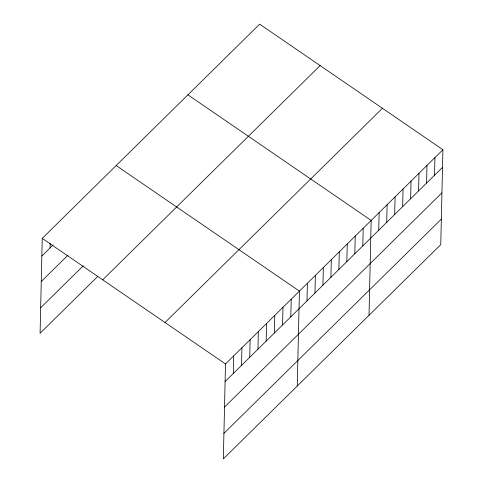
<?xml version="1.0" encoding="UTF-8"?>
<svg xmlns="http://www.w3.org/2000/svg" width="483" height="483" viewBox="0 0 483 483"><rect width="100%" height="100%" fill="white"/><g stroke="black" fill="none" stroke-linecap="round" stroke-linejoin="round"><path stroke-width="0.72" d="M442.917 149.724L225.495 363.953L223.345 458.85L440.762 244.621L442.917 149.724L259.655 24.15L42.238 238.379L40.083 333.276L97.578 276.626M50.051 247.918L50.154 243.51M233.313 373.486L233.712 355.856M241.524 365.396L241.923 347.766M249.735 357.299L250.14 339.67M257.952 349.209L258.351 331.58M266.163 341.113L266.568 323.483M274.38 333.022L274.779 315.393M282.591 324.926L282.99 307.297M290.808 316.836L291.207 299.206M297.268 386.014L299.418 291.11L116.162 165.542M306.989 300.885L307.393 283.255M314.964 293.03L315.363 275.401M322.934 285.175L323.338 267.546M330.909 277.32L331.308 259.691M338.879 269.466L339.277 251.836M346.854 261.611L347.253 243.981M354.824 253.756L355.222 236.127M362.793 245.901L363.198 228.272M369.012 315.314L371.167 220.417L187.911 94.843M378.738 230.192L379.137 212.562M386.714 222.337L387.112 204.707M394.683 214.482L395.082 196.853M402.653 206.627L403.057 188.998M410.628 198.773L411.027 181.143M418.598 190.918L419.002 173.288M426.574 183.063L426.972 165.434M434.543 175.208L434.942 157.579M41.84 256.008L53.13 244.881M41.26 281.504L67.952 255.205M40.663 307.78L83.269 265.795M102.716 279.82L320.132 65.591M165.023 322.511L382.439 108.283M225.096 381.582L442.519 167.353M224.517 407.078L441.939 192.85M223.919 433.354L441.341 219.125M42.238 238.379L225.495 363.953"/></g></svg>
